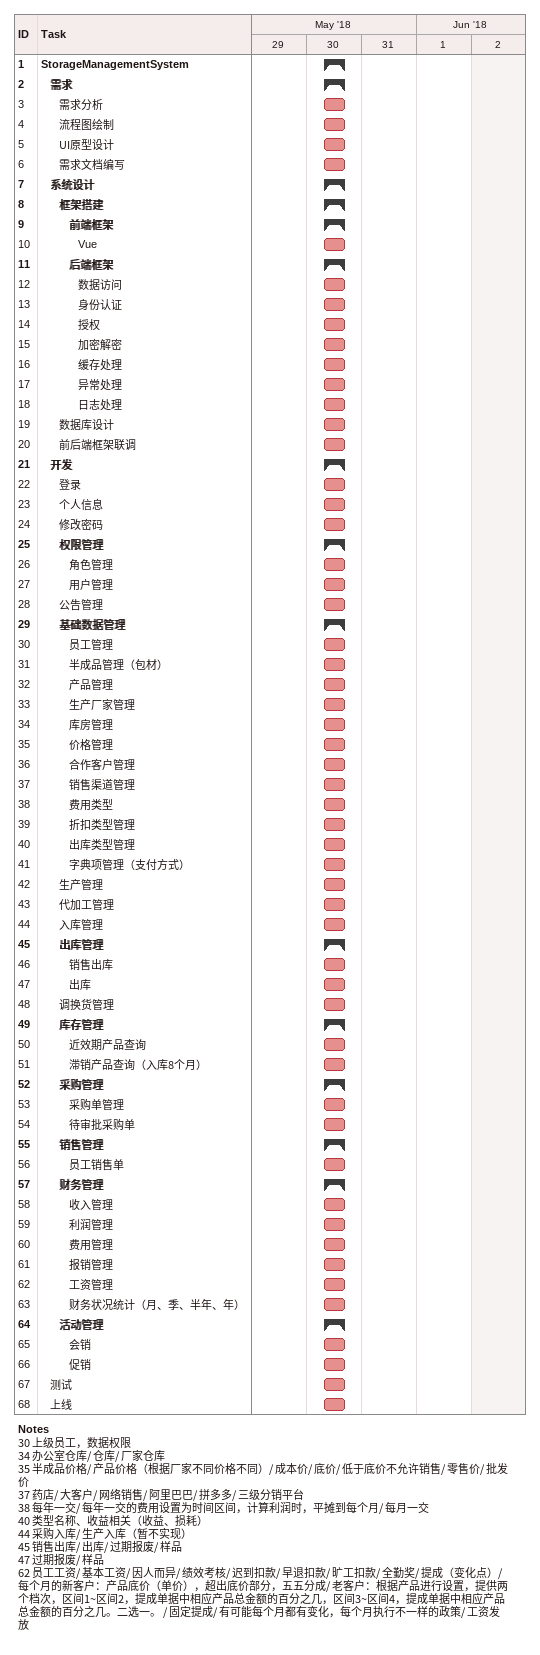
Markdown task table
| ID | Level | Task | Start | Finish |
|---|---|---|---|---|
| 1 | 1 | **StorageManagementSystem** | 2018-05-30 | 2018-05-30 |
| 2 | 2 | **需求** | 2018-05-30 | 2018-05-30 |
| 3 | 3 | 需求分析 | 2018-05-30 | 2018-05-30 |
| 4 | 3 | 流程图绘制 | 2018-05-30 | 2018-05-30 |
| 5 | 3 | UI原型设计 | 2018-05-30 | 2018-05-30 |
| 6 | 3 | 需求文档编写 | 2018-05-30 | 2018-05-30 |
| 7 | 2 | **系统设计** | 2018-05-30 | 2018-05-30 |
| 8 | 3 | **框架搭建** | 2018-05-30 | 2018-05-30 |
| 9 | 4 | **前端框架** | 2018-05-30 | 2018-05-30 |
| 10 | 5 | Vue | 2018-05-30 | 2018-05-30 |
| 11 | 4 | **后端框架** | 2018-05-30 | 2018-05-30 |
| 12 | 5 | 数据访问 | 2018-05-30 | 2018-05-30 |
| 13 | 5 | 身份认证 | 2018-05-30 | 2018-05-30 |
| 14 | 5 | 授权 | 2018-05-30 | 2018-05-30 |
| 15 | 5 | 加密解密 | 2018-05-30 | 2018-05-30 |
| 16 | 5 | 缓存处理 | 2018-05-30 | 2018-05-30 |
| 17 | 5 | 异常处理 | 2018-05-30 | 2018-05-30 |
| 18 | 5 | 日志处理 | 2018-05-30 | 2018-05-30 |
| 19 | 3 | 数据库设计 | 2018-05-30 | 2018-05-30 |
| 20 | 3 | 前后端框架联调 | 2018-05-30 | 2018-05-30 |
| 21 | 2 | **开发** | 2018-05-30 | 2018-05-30 |
| 22 | 3 | 登录 | 2018-05-30 | 2018-05-30 |
| 23 | 3 | 个人信息 | 2018-05-30 | 2018-05-30 |
| 24 | 3 | 修改密码 | 2018-05-30 | 2018-05-30 |
| 25 | 3 | **权限管理** | 2018-05-30 | 2018-05-30 |
| 26 | 4 | 角色管理 | 2018-05-30 | 2018-05-30 |
| 27 | 4 | 用户管理 | 2018-05-30 | 2018-05-30 |
| 28 | 3 | 公告管理 | 2018-05-30 | 2018-05-30 |
| 29 | 3 | **基础数据管理** | 2018-05-30 | 2018-05-30 |
| 30 | 4 | 员工管理 | 2018-05-30 | 2018-05-30 |
| 31 | 4 | 半成品管理（包材） | 2018-05-30 | 2018-05-30 |
| 32 | 4 | 产品管理 | 2018-05-30 | 2018-05-30 |
| 33 | 4 | 生产厂家管理 | 2018-05-30 | 2018-05-30 |
| 34 | 4 | 库房管理 | 2018-05-30 | 2018-05-30 |
| 35 | 4 | 价格管理 | 2018-05-30 | 2018-05-30 |
| 36 | 4 | 合作客户管理 | 2018-05-30 | 2018-05-30 |
| 37 | 4 | 销售渠道管理 | 2018-05-30 | 2018-05-30 |
| 38 | 4 | 费用类型 | 2018-05-30 | 2018-05-30 |
| 39 | 4 | 折扣类型管理 | 2018-05-30 | 2018-05-30 |
| 40 | 4 | 出库类型管理 | 2018-05-30 | 2018-05-30 |
| 41 | 4 | 字典项管理（支付方式） | 2018-05-30 | 2018-05-30 |
| 42 | 3 | 生产管理 | 2018-05-30 | 2018-05-30 |
| 43 | 3 | 代加工管理 | 2018-05-30 | 2018-05-30 |
| 44 | 3 | 入库管理 | 2018-05-30 | 2018-05-30 |
| 45 | 3 | **出库管理** | 2018-05-30 | 2018-05-30 |
| 46 | 4 | 销售出库 | 2018-05-30 | 2018-05-30 |
| 47 | 4 | 出库 | 2018-05-30 | 2018-05-30 |
| 48 | 3 | 调换货管理 | 2018-05-30 | 2018-05-30 |
| 49 | 3 | **库存管理** | 2018-05-30 | 2018-05-30 |
| 50 | 4 | 近效期产品查询 | 2018-05-30 | 2018-05-30 |
| 51 | 4 | 滞销产品查询（入库8个月） | 2018-05-30 | 2018-05-30 |
| 52 | 3 | **采购管理** | 2018-05-30 | 2018-05-30 |
| 53 | 4 | 采购单管理 | 2018-05-30 | 2018-05-30 |
| 54 | 4 | 待审批采购单 | 2018-05-30 | 2018-05-30 |
| 55 | 3 | **销售管理** | 2018-05-30 | 2018-05-30 |
| 56 | 4 | 员工销售单 | 2018-05-30 | 2018-05-30 |
| 57 | 3 | **财务管理** | 2018-05-30 | 2018-05-30 |
| 58 | 4 | 收入管理 | 2018-05-30 | 2018-05-30 |
| 59 | 4 | 利润管理 | 2018-05-30 | 2018-05-30 |
| 60 | 4 | 费用管理 | 2018-05-30 | 2018-05-30 |
| 61 | 4 | 报销管理 | 2018-05-30 | 2018-05-30 |
| 62 | 4 | 工资管理 | 2018-05-30 | 2018-05-30 |
| 63 | 4 | 财务状况统计（月、季、半年、年） | 2018-05-30 | 2018-05-30 |
| 64 | 3 | **活动管理** | 2018-05-30 | 2018-05-30 |
| 65 | 4 | 会销 | 2018-05-30 | 2018-05-30 |
| 66 | 4 | 促销 | 2018-05-30 | 2018-05-30 |
| 67 | 2 | 测试 | 2018-05-30 | 2018-05-30 |
| 68 | 2 | 上线 | 2018-05-30 | 2018-05-30 |

Notes
- 30: 上级员工，数据权限
- 34: 办公室仓库 / 仓库 / 厂家仓库
- 35: 半成品价格 / 产品价格（根据厂家不同价格不同） / 成本价 / 底价 / 低于底价不允许销售 / 零售价 / 批发价
- 37: 药店 / 大客户 / 网络销售 / 阿里巴巴 / 拼多多 / 三级分销平台
- 38: 每年一交 / 每年一交的费用设置为时间区间，计算利润时，平摊到每个月 / 每月一交
- 40: 类型名称 、收益相关（收益、损耗）
- 44: 采购入库 / 生产入库（暂不实现）
- 45: 销售出库 / 出库 / 过期报废 / 样品
- 47: 过期报废 / 样品
- 62: 员工工资 / 基本工资 / 因人而异 / 绩效考核 / 迟到扣款 / 早退扣款 / 旷工扣款 / 全勤奖 / 提成（变化点） / 每个月的新客户：产品底价（单价），超出底价部分，五五分成 / 老客户：根据产品进行设置，提供两个档次，区间1~区间2，提成单据中相应产品总金额的百分之几，区间3~区间4，提成单据中相应产品总金额的百分之几。二选一。 / 固定提成 / 有可能每个月都有变化，每个月执行不一样的政策 / 工资发放
